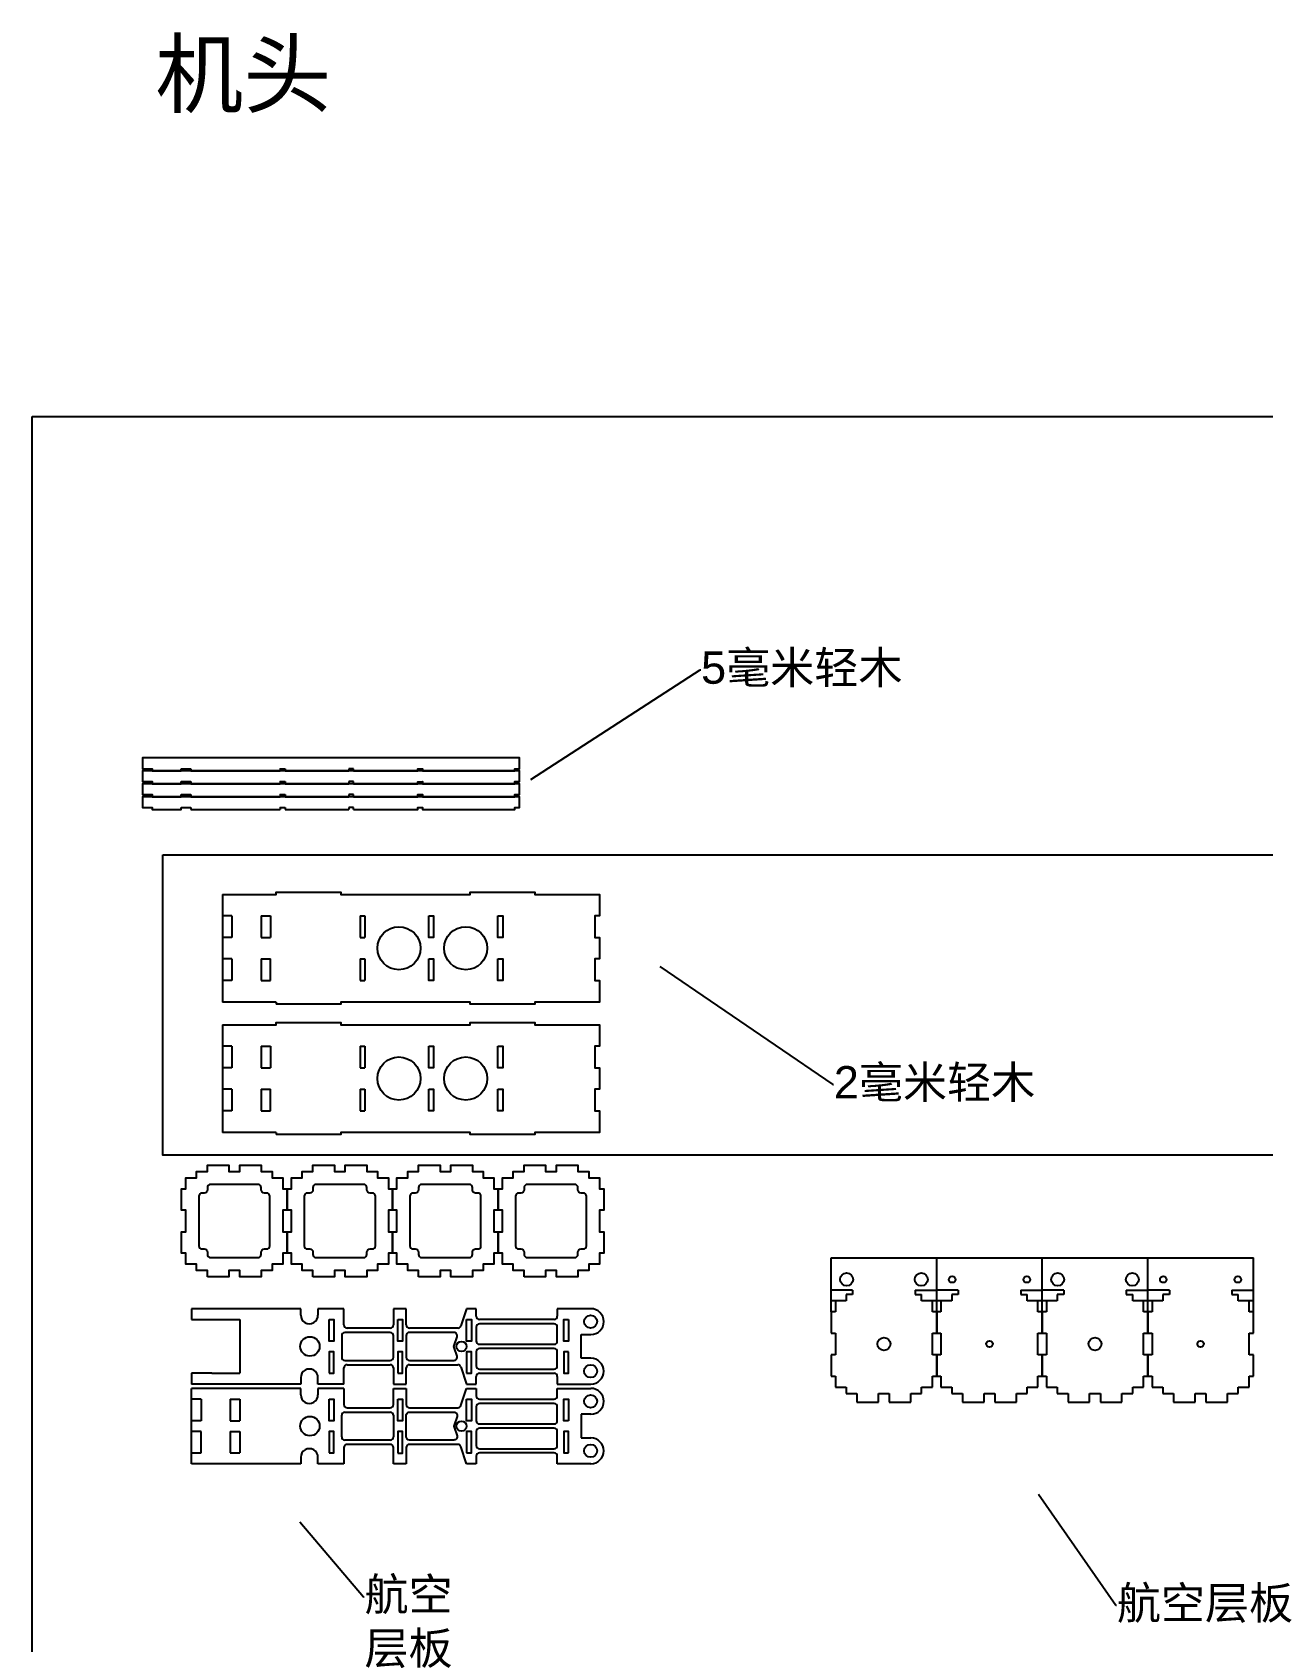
# Model space of a CAD drawing. Header units: millimetres. Extents: x 0 to 1901, y -171 to 1071.
# Drawn here: x 183 to 754, y 323 to 1071 of the extents above; entities that cross this region are included whole.
import ezdxf
from ezdxf import colors
from ezdxf.entities.mleader import LeaderData, LeaderLine
from ezdxf.math import Vec2, Vec3

# ---------------------------------------------------------------- set-up
doc = ezdxf.new("R2010")
doc.units = ezdxf.units.MM
doc.styles.get("Standard").update_dxf_attribs({"font": 'arial.ttf'})
doc.styles.add('样式 4', font='', dxfattribs={"height": 10})
doc.styles.get('样式 4').set_extended_font_data('SimSun')

msp = doc.modelspace()

# ---------------------------------------------------------------- linework, layer by layer
for p, q in [((252.16, 727.74), (252.16, 728.74)), ((252.16, 728.74), (256.56, 728.74)), ((256.56, 728.74), (256.56, 727.74)), ((256.56, 727.74), (298.09, 727.74)), ((298.09, 728.74), (298.09, 727.74)), ((300.29, 728.74), (300.29, 727.74)), ((332.13, 728.74), (329.93, 728.74)), ((329.93, 728.74), (329.93, 727.74)), ((332.13, 727.74), (332.13, 728.74)), ((252.16, 721.74), (252.16, 722.74)), ((252.16, 722.74), (256.56, 722.74)), ((256.56, 722.74), (256.56, 721.74)), ((256.56, 721.74), (298.09, 721.74)), ((298.09, 722.74), (298.09, 721.74)), ((300.29, 722.74), (300.29, 721.74)), ((332.13, 722.74), (329.93, 722.74)), ((329.93, 722.74), (329.93, 721.74)), ((332.13, 721.74), (332.13, 722.74)), ((252.16, 715.74), (252.16, 716.74)), ((252.16, 716.74), (256.56, 716.74)), ((252.16, 709.74), (252.16, 710.74)), ((252.16, 710.74), (256.56, 710.74)), ((256.56, 716.74), (256.56, 715.74)), ((256.56, 715.74), (298.09, 715.74)), ((256.56, 710.74), (256.56, 709.74)), ((298.09, 716.74), (298.09, 715.74)), ((298.09, 710.74), (298.09, 709.74)), ((300.29, 716.74), (300.29, 715.74)), ((300.29, 710.74), (300.29, 709.74)), ((332.13, 716.74), (329.93, 716.74)), ((329.93, 716.74), (329.93, 715.74)), ((332.13, 710.74), (329.93, 710.74)), ((329.93, 710.74), (329.93, 709.74)), ((332.13, 715.74), (332.13, 716.74)), ((332.13, 709.74), (332.13, 710.74)), ((256.56, 709.74), (298.09, 709.74)), ((271.26, 670.39), (271.26, 620.39)), ((271.26, 670.39), (291.26, 670.39)), ((275.66, 660.39), (271.26, 660.39)), ((275.66, 660.39), (275.66, 650.39)), ((289.23, 660.39), (293.63, 660.39)), ((289.23, 660.39), (289.23, 650.39)), ((293.63, 660.39), (293.63, 650.39)), ((335.16, 660.39), (337.36, 660.39)), ((335.16, 660.39), (335.16, 650.39)), ((337.36, 660.39), (337.36, 650.39)), ((275.66, 650.39), (271.26, 650.39)), ((289.23, 650.39), (293.63, 650.39)), ((335.16, 650.39), (337.36, 650.39)), ((275.66, 640.39), (271.26, 640.39)), ((275.66, 640.39), (275.66, 630.39)), ((289.23, 640.39), (293.63, 640.39)), ((289.23, 640.39), (289.23, 630.39)), ((293.63, 630.39), (293.63, 640.39)), ((335.16, 640.39), (337.36, 640.39)), ((335.16, 640.39), (335.16, 630.39)), ((337.36, 640.39), (337.36, 630.39)), ((275.66, 630.39), (271.26, 630.39)), ((289.23, 630.39), (293.63, 630.39)), ((335.16, 630.39), (337.36, 630.39)), ((296.26, 620.39), (271.26, 620.39)), ((296.26, 620.39), (296.26, 619.39)), ((271.26, 609.87), (271.26, 559.87)), ((271.26, 609.87), (291.26, 609.87)), ((275.66, 599.87), (271.26, 599.87)), ((275.66, 599.87), (275.66, 589.87)), ((289.23, 599.87), (293.63, 599.87)), ((289.23, 599.87), (289.23, 589.87)), ((293.63, 599.87), (293.63, 589.87)), ((335.16, 599.87), (337.36, 599.87)), ((335.16, 599.87), (335.16, 589.87)), ((337.36, 599.87), (337.36, 589.87)), ((275.66, 589.87), (271.26, 589.87)), ((289.23, 589.87), (293.63, 589.87)), ((335.16, 589.87), (337.36, 589.87)), ((275.66, 579.87), (271.26, 579.87)), ((275.66, 579.87), (275.66, 569.87)), ((289.23, 579.87), (293.63, 579.87)), ((289.23, 579.87), (289.23, 569.87)), ((293.63, 569.87), (293.63, 579.87)), ((335.16, 579.87), (337.36, 579.87)), ((335.16, 579.87), (335.16, 569.87)), ((337.36, 579.87), (337.36, 569.87)), ((275.66, 569.87), (271.26, 569.87)), ((289.23, 569.87), (293.63, 569.87)), ((335.16, 569.87), (337.36, 569.87)), ((296.26, 559.87), (271.26, 559.87)), ((296.26, 559.87), (296.26, 558.87)), ((553.79, 476.57), (553.79, 501.57)), ((553.79, 501.57), (602.79, 501.57)), ((602.79, 476.57), (602.79, 501.57)), ((602.79, 476.57), (602.79, 501.57)), ((602.79, 501.57), (651.79, 501.57)), ((651.79, 476.57), (651.79, 501.57)), ((651.79, 476.57), (651.79, 501.57)), ((651.79, 501.57), (700.79, 501.57)), ((700.79, 476.57), (700.79, 501.57)), ((700.79, 476.57), (700.79, 501.57)), ((700.79, 501.57), (749.79, 501.57)), ((749.79, 476.57), (749.79, 501.57)), ((563.79, 486.57), (553.79, 486.57)), ((563.79, 486.57), (563.79, 484.57)), ((592.79, 486.57), (602.79, 486.57)), ((592.79, 486.57), (592.79, 484.57)), ((612.79, 486.57), (602.79, 486.57)), ((612.79, 486.57), (612.79, 484.57)), ((641.79, 486.57), (651.79, 486.57)), ((641.79, 486.57), (641.79, 484.57)), ((661.79, 486.57), (651.79, 486.57)), ((661.79, 486.57), (661.79, 484.57)), ((690.79, 486.57), (700.79, 486.57)), ((690.79, 486.57), (690.79, 484.57)), ((710.79, 486.57), (700.79, 486.57)), ((710.79, 486.57), (710.79, 484.57)), ((739.79, 486.57), (749.79, 486.57)), ((739.79, 486.57), (739.79, 484.57)), ((560.79, 481.57), (553.79, 481.57)), ((555.79, 481.57), (555.79, 476.57)), ((563.79, 484.57), (560.79, 484.57)), ((560.79, 484.57), (560.79, 481.57)), ((592.79, 484.57), (595.79, 484.57)), ((595.79, 481.57), (595.79, 484.57)), ((602.79, 481.57), (595.79, 481.57)), ((600.79, 476.57), (600.79, 481.57)), ((609.79, 481.57), (602.79, 481.57)), ((604.79, 481.57), (604.79, 476.57)), ((612.79, 484.57), (609.79, 484.57)), ((609.79, 484.57), (609.79, 481.57)), ((641.79, 484.57), (644.79, 484.57)), ((644.79, 481.57), (644.79, 484.57)), ((651.79, 481.57), (644.79, 481.57)), ((649.79, 476.57), (649.79, 481.57)), ((658.79, 481.57), (651.79, 481.57)), ((653.79, 481.57), (653.79, 476.57)), ((661.79, 484.57), (658.79, 484.57)), ((658.79, 484.57), (658.79, 481.57)), ((690.79, 484.57), (693.79, 484.57)), ((693.79, 481.57), (693.79, 484.57)), ((700.79, 481.57), (693.79, 481.57)), ((698.79, 476.57), (698.79, 481.57)), ((707.79, 481.57), (700.79, 481.57)), ((702.79, 481.57), (702.79, 476.57)), ((710.79, 484.57), (707.79, 484.57)), ((707.79, 484.57), (707.79, 481.57)), ((739.79, 484.57), (742.79, 484.57)), ((742.79, 481.57), (742.79, 484.57)), ((749.79, 481.57), (742.79, 481.57)), ((747.79, 476.57), (747.79, 481.57)), ((307.6, 477.95), (256.9, 477.95)), ((256.9, 477.95), (256.9, 472.95)), ((256.9, 472.95), (266.25, 472.95)), ((266.25, 472.95), (279.27, 472.95)), ((279.27, 472.95), (279.27, 447.95)), ((555.79, 476.57), (553.79, 476.57)), ((553.79, 476.57), (553.79, 466.57)), ((602.79, 476.57), (600.79, 476.57)), ((602.79, 466.57), (602.79, 476.57)), ((604.79, 476.57), (602.79, 476.57)), ((602.79, 476.57), (602.79, 466.57)), ((651.79, 476.57), (649.79, 476.57)), ((651.79, 466.57), (651.79, 476.57)), ((653.79, 476.57), (651.79, 476.57)), ((651.79, 476.57), (651.79, 466.57)), ((700.79, 476.57), (698.79, 476.57)), ((700.79, 466.57), (700.79, 476.57)), ((702.79, 476.57), (700.79, 476.57)), ((700.79, 476.57), (700.79, 466.57)), ((749.79, 476.57), (747.79, 476.57)), ((749.79, 466.57), (749.79, 476.57)), ((553.79, 466.57), (555.79, 466.57)), ((555.79, 466.57), (555.79, 456.57)), ((600.79, 456.57), (600.79, 466.57)), ((600.79, 466.57), (602.79, 466.57)), ((602.79, 466.57), (604.79, 466.57)), ((604.79, 466.57), (604.79, 456.57)), ((649.79, 456.57), (649.79, 466.57)), ((649.79, 466.57), (651.79, 466.57)), ((651.79, 466.57), (653.79, 466.57)), ((653.79, 466.57), (653.79, 456.57)), ((698.79, 456.57), (698.79, 466.57)), ((698.79, 466.57), (700.79, 466.57)), ((700.79, 466.57), (702.79, 466.57)), ((702.79, 466.57), (702.79, 456.57)), ((747.79, 456.57), (747.79, 466.57)), ((747.79, 466.57), (749.79, 466.57)), ((555.79, 456.57), (553.79, 456.57)), ((553.79, 456.57), (553.79, 446.57)), ((602.79, 456.57), (600.79, 456.57)), ((602.79, 446.57), (602.79, 456.57)), ((604.79, 456.57), (602.79, 456.57)), ((602.79, 456.57), (602.79, 446.57)), ((651.79, 456.57), (649.79, 456.57)), ((651.79, 446.57), (651.79, 456.57)), ((653.79, 456.57), (651.79, 456.57)), ((651.79, 456.57), (651.79, 446.57)), ((700.79, 456.57), (698.79, 456.57)), ((700.79, 446.57), (700.79, 456.57)), ((702.79, 456.57), (700.79, 456.57)), ((700.79, 456.57), (700.79, 446.57)), ((749.79, 456.57), (747.79, 456.57)), ((749.79, 446.57), (749.79, 456.57)), ((266.25, 447.95), (256.9, 447.95)), ((256.9, 447.95), (256.9, 442.95)), ((307.6, 442.95), (256.9, 442.95)), ((266.25, 447.95), (279.27, 447.95)), ((553.79, 446.57), (555.79, 446.57)), ((555.79, 446.57), (555.79, 441.57)), ((555.79, 441.57), (560.79, 441.57)), ((560.79, 441.57), (560.79, 438.57)), ((595.79, 438.57), (595.79, 441.57)), ((595.79, 441.57), (600.79, 441.57)), ((600.79, 441.57), (600.79, 446.57)), ((600.79, 446.57), (602.79, 446.57)), ((602.79, 446.57), (604.79, 446.57)), ((604.79, 446.57), (604.79, 441.57)), ((604.79, 441.57), (609.79, 441.57)), ((609.79, 441.57), (609.79, 438.57)), ((644.79, 438.57), (644.79, 441.57)), ((644.79, 441.57), (649.79, 441.57)), ((649.79, 441.57), (649.79, 446.57)), ((649.79, 446.57), (651.79, 446.57)), ((651.79, 446.57), (653.79, 446.57)), ((653.79, 446.57), (653.79, 441.57)), ((653.79, 441.57), (658.79, 441.57)), ((658.79, 441.57), (658.79, 438.57)), ((693.79, 438.57), (693.79, 441.57)), ((693.79, 441.57), (698.79, 441.57)), ((698.79, 441.57), (698.79, 446.57)), ((698.79, 446.57), (700.79, 446.57)), ((700.79, 446.57), (702.79, 446.57)), ((702.79, 446.57), (702.79, 441.57)), ((702.79, 441.57), (707.79, 441.57)), ((707.79, 441.57), (707.79, 438.57)), ((742.79, 438.57), (742.79, 441.57)), ((742.79, 441.57), (747.79, 441.57)), ((747.79, 441.57), (747.79, 446.57)), ((747.79, 446.57), (749.79, 446.57)), ((307.6, 440.95), (256.9, 440.95)), ((256.9, 405.95), (256.9, 440.95)), ((261.3, 435.95), (256.9, 435.95)), ((261.3, 435.95), (261.3, 425.95)), ((274.87, 435.95), (279.27, 435.95)), ((274.87, 435.95), (274.87, 425.95)), ((279.27, 435.95), (279.27, 425.95)), ((560.79, 438.57), (565.79, 438.57)), ((565.79, 438.57), (565.79, 434.57)), ((565.79, 434.57), (575.79, 434.57)), ((575.79, 434.57), (575.79, 438.57)), ((575.79, 438.57), (580.79, 438.57)), ((580.79, 438.57), (580.79, 434.57)), ((580.79, 434.57), (590.79, 434.57)), ((590.79, 434.57), (590.79, 438.57)), ((590.79, 438.57), (595.79, 438.57)), ((609.79, 438.57), (614.79, 438.57)), ((614.79, 438.57), (614.79, 434.57)), ((614.79, 434.57), (624.79, 434.57)), ((624.79, 434.57), (624.79, 438.57)), ((624.79, 438.57), (629.79, 438.57)), ((629.79, 438.57), (629.79, 434.57)), ((629.79, 434.57), (639.79, 434.57)), ((639.79, 434.57), (639.79, 438.57)), ((639.79, 438.57), (644.79, 438.57)), ((658.79, 438.57), (663.79, 438.57)), ((663.79, 438.57), (663.79, 434.57)), ((663.79, 434.57), (673.79, 434.57)), ((673.79, 434.57), (673.79, 438.57)), ((673.79, 438.57), (678.79, 438.57)), ((678.79, 438.57), (678.79, 434.57)), ((678.79, 434.57), (688.79, 434.57)), ((688.79, 434.57), (688.79, 438.57)), ((688.79, 438.57), (693.79, 438.57)), ((707.79, 438.57), (712.79, 438.57)), ((712.79, 438.57), (712.79, 434.57)), ((712.79, 434.57), (722.79, 434.57)), ((722.79, 434.57), (722.79, 438.57)), ((722.79, 438.57), (727.79, 438.57)), ((727.79, 438.57), (727.79, 434.57)), ((727.79, 434.57), (737.79, 434.57)), ((737.79, 434.57), (737.79, 438.57)), ((737.79, 438.57), (742.79, 438.57)), ((261.3, 425.95), (256.9, 425.95)), ((261.3, 420.95), (256.9, 420.95)), ((261.3, 410.95), (261.3, 420.95)), ((274.87, 425.95), (279.27, 425.95)), ((274.87, 420.95), (279.27, 420.95)), ((274.87, 420.95), (274.87, 410.95)), ((279.27, 420.95), (279.27, 410.95)), ((256.9, 410.95), (261.3, 410.95)), ((307.6, 405.95), (256.9, 405.95)), ((274.87, 410.95), (279.27, 410.95))]:
    msp.add_line(p, q)
at = {"color": 0}
for p, q in [((297.6, 477.95), (297.6, 477.95)), ((307.6, 474.95), (307.6, 477.95)), ((327.6, 477.95), (315.6, 477.95)), ((315.6, 477.95), (315.6, 474.95)), ((327.6, 470.45), (327.6, 477.95)), ((356.6, 477.95), (350.6, 477.95)), ((350.6, 477.95), (350.6, 470.45)), ((356.6, 470.45), (356.6, 477.95)), ((384.6, 477.95), (381.86, 469.96)), ((389.1, 477.95), (384.6, 477.95)), ((389.1, 474.45), (389.1, 477.95)), ((425.2, 472.95), (390.6, 472.95)), ((442.25, 477.95), (426.7, 477.95)), ((426.7, 477.95), (426.7, 474.45)), ((326.6, 465.45), (326.6, 455.45)), ((349.1, 466.95), (328.1, 466.95)), ((349.1, 468.95), (329.1, 468.95)), ((350.6, 455.45), (350.6, 465.45)), ((380.44, 468.95), (358.1, 468.95)), ((437.77, 454.95), (437.77, 465.95)), ((437.77, 465.95), (442.25, 465.95)), ((327.6, 442.95), (327.6, 450.45)), ((328.1, 453.95), (349.1, 453.95)), ((329.1, 451.95), (349.1, 451.95)), ((350.6, 450.45), (350.6, 442.95)), ((356.6, 442.95), (356.6, 450.45)), ((358.1, 451.95), (380.44, 451.95)), ((381.86, 450.93), (384.6, 442.95)), ((442.25, 454.95), (437.77, 454.95)), ((297.6, 442.95), (297.6, 442.95)), ((307.6, 445.95), (307.6, 442.95)), ((315.6, 442.95), (315.6, 445.95)), ((327.6, 442.95), (315.6, 442.95)), ((350.6, 442.95), (356.6, 442.95)), ((384.6, 442.95), (389.1, 442.95)), ((389.1, 442.95), (389.1, 446.45)), ((390.6, 447.95), (425.2, 447.95)), ((426.7, 446.45), (426.7, 442.95)), ((426.7, 442.95), (442.25, 442.95)), ((297.6, 440.95), (297.6, 440.95)), ((307.6, 437.95), (307.6, 440.95)), ((327.6, 440.95), (315.6, 440.95)), ((315.6, 440.95), (315.6, 437.95)), ((327.6, 440.95), (327.6, 433.45)), ((350.6, 433.45), (350.6, 440.95)), ((350.6, 440.95), (356.6, 440.95)), ((356.6, 440.95), (356.6, 433.45)), ((381.86, 432.96), (384.6, 440.95)), ((384.6, 440.95), (389.1, 440.95)), ((389.1, 440.95), (389.1, 437.45)), ((390.6, 435.95), (425.2, 435.95)), ((426.7, 437.45), (426.7, 440.95)), ((426.7, 440.95), (442.25, 440.95)), ((326.6, 418.45), (326.6, 428.45)), ((328.1, 429.95), (349.1, 429.95)), ((329.1, 431.95), (349.1, 431.95)), ((350.6, 428.45), (350.6, 418.45)), ((358.1, 431.95), (380.44, 431.95)), ((442.25, 428.95), (437.77, 428.95)), ((437.77, 428.95), (437.77, 417.95)), ((327.6, 413.45), (327.6, 405.95)), ((349.1, 416.95), (328.1, 416.95)), ((349.1, 414.95), (329.1, 414.95)), ((350.6, 405.95), (350.6, 413.45)), ((356.6, 413.45), (356.6, 405.95)), ((380.44, 414.95), (358.1, 414.95)), ((384.6, 405.95), (381.86, 413.94)), ((437.77, 417.95), (442.25, 417.95)), ((307.6, 408.95), (307.6, 405.95)), ((307.6, 405.95), (307.6, 405.95)), ((315.6, 405.95), (315.6, 408.95)), ((327.6, 405.95), (315.6, 405.95)), ((356.6, 405.95), (350.6, 405.95)), ((389.1, 405.95), (384.6, 405.95)), ((389.1, 409.45), (389.1, 405.95)), ((425.2, 410.95), (390.6, 410.95)), ((426.7, 405.95), (426.7, 409.45)), ((442.25, 405.95), (426.7, 405.95))]:
    msp.add_line(p, q, dxfattribs=at)
for points in [[(182.95, 892.28), (808.19, 892.28), (808.19, 165.47), (182.95, 165.47)], [(264.26, 492.69), (264.26, 495.69), (259.26, 495.69), (259.26, 498.69), (254.26, 498.69), (254.26, 503.69), (252.26, 503.69), (252.26, 513.69), (254.26, 513.69), (254.26, 523.69), (252.26, 523.69), (252.26, 533.69), (254.26, 533.69), (254.26, 538.69), (259.26, 538.69), (259.26, 541.69), (264.26, 541.69), (264.26, 544.69), (274.26, 544.69), (274.26, 541.69), (279.26, 541.69), (279.26, 544.69), (289.26, 544.69), (289.26, 541.69), (294.26, 541.69), (294.26, 538.69), (299.26, 538.69), (299.26, 533.69), (301.26, 533.69), (301.26, 523.69), (299.26, 523.69), (299.26, 513.69), (301.26, 513.69), (301.26, 503.69), (299.26, 503.69), (299.26, 498.69), (294.26, 498.69), (294.26, 495.69), (289.26, 495.69), (289.26, 492.69), (279.26, 492.69), (279.26, 495.69), (274.26, 495.69), (274.26, 492.69)], [(313.26, 492.69), (313.26, 495.69), (308.26, 495.69), (308.26, 498.69), (303.26, 498.69), (303.26, 503.69), (301.26, 503.69), (301.26, 513.69), (303.26, 513.69), (303.26, 523.69), (301.26, 523.69), (301.26, 533.69), (303.26, 533.69), (303.26, 538.69), (308.26, 538.69), (308.26, 541.69), (313.26, 541.69), (313.26, 544.69), (323.26, 544.69), (323.26, 541.69), (328.26, 541.69), (328.26, 544.69), (338.26, 544.69), (338.26, 541.69), (343.26, 541.69), (343.26, 538.69), (348.26, 538.69), (348.26, 533.69), (350.26, 533.69), (350.26, 523.69), (348.26, 523.69), (348.26, 513.69), (350.26, 513.69), (350.26, 503.69), (348.26, 503.69), (348.26, 498.69), (343.26, 498.69), (343.26, 495.69), (338.26, 495.69), (338.26, 492.69), (328.26, 492.69), (328.26, 495.69), (323.26, 495.69), (323.26, 492.69)], [(362.26, 492.69), (362.26, 495.69), (357.26, 495.69), (357.26, 498.69), (352.26, 498.69), (352.26, 503.69), (350.26, 503.69), (350.26, 513.69), (352.26, 513.69), (352.26, 523.69), (350.26, 523.69), (350.26, 533.69), (352.26, 533.69), (352.26, 538.69), (357.26, 538.69), (357.26, 541.69), (362.26, 541.69), (362.26, 544.69), (372.26, 544.69), (372.26, 541.69), (377.26, 541.69), (377.26, 544.69), (387.26, 544.69), (387.26, 541.69), (392.26, 541.69), (392.26, 538.69), (397.26, 538.69), (397.26, 533.69), (399.26, 533.69), (399.26, 523.69), (397.26, 523.69), (397.26, 513.69), (399.26, 513.69), (399.26, 503.69), (397.26, 503.69), (397.26, 498.69), (392.26, 498.69), (392.26, 495.69), (387.26, 495.69), (387.26, 492.69), (377.26, 492.69), (377.26, 495.69), (372.26, 495.69), (372.26, 492.69)], [(411.26, 492.69), (411.26, 495.69), (406.26, 495.69), (406.26, 498.69), (401.26, 498.69), (401.26, 503.69), (399.26, 503.69), (399.26, 513.69), (401.26, 513.69), (401.26, 523.69), (399.26, 523.69), (399.26, 533.69), (401.26, 533.69), (401.26, 538.69), (406.26, 538.69), (406.26, 541.69), (411.26, 541.69), (411.26, 544.69), (421.26, 544.69), (421.26, 541.69), (426.26, 541.69), (426.26, 544.69), (436.26, 544.69), (436.26, 541.69), (441.26, 541.69), (441.26, 538.69), (446.26, 538.69), (446.26, 533.69), (448.26, 533.69), (448.26, 523.69), (446.26, 523.69), (446.26, 513.69), (448.26, 513.69), (448.26, 503.69), (446.26, 503.69), (446.26, 498.69), (441.26, 498.69), (441.26, 495.69), (436.26, 495.69), (436.26, 492.69), (426.26, 492.69), (426.26, 495.69), (421.26, 495.69), (421.26, 492.69)]]:
    msp.add_lwpolyline(points, close=True)
for points in [[(332.13, 727.74), (361.89, 727.74), (361.89, 728.73), (364.09, 728.74), (364.09, 727.74), (406.99, 727.74), (406.99, 728.74), (409.19, 728.74), (409.19, 733.74), (281.19, 733.74), (281.19, 733.74), (234.19, 733.74), (234.19, 728.74), (234.19, 728.74), (234.19, 728.74), (238.59, 728.74), (238.59, 727.74), (252.16, 727.74), (252.16, 727.74), (252.16, 727.74), (252.16, 727.74)], [(332.13, 721.74), (361.89, 721.74), (361.89, 722.73), (364.09, 722.74), (364.09, 721.74), (406.99, 721.74), (406.99, 722.74), (409.19, 722.74), (409.19, 727.74), (281.19, 727.74), (281.19, 727.74), (234.19, 727.74), (234.19, 722.74), (234.19, 722.74), (234.19, 722.74), (238.59, 722.74), (238.59, 721.74), (252.16, 721.74), (252.16, 721.74), (252.16, 721.74), (252.16, 721.74)], [(298.09, 728.74), (298.09, 728.74), (300.29, 728.74), (300.29, 728.74)], [(300.29, 727.74), (329.93, 727.74)], [(332.13, 715.74), (361.89, 715.74), (361.89, 716.73), (364.09, 716.74), (364.09, 715.74), (406.99, 715.74), (406.99, 716.74), (409.19, 716.74), (409.19, 721.74), (281.19, 721.74), (281.19, 721.74), (234.19, 721.74), (234.19, 716.74), (234.19, 716.74), (234.19, 716.74), (238.59, 716.74), (238.59, 715.74), (252.16, 715.74), (252.16, 715.74), (252.16, 715.74), (252.16, 715.74)], [(298.09, 722.74), (298.09, 722.74), (300.29, 722.74), (300.29, 722.74)], [(300.29, 721.74), (329.93, 721.74)], [(332.13, 709.74), (361.89, 709.74), (361.89, 710.73), (364.09, 710.74), (364.09, 709.74), (406.99, 709.74), (406.99, 710.74), (409.19, 710.74), (409.19, 715.74), (281.19, 715.74), (281.19, 715.74), (234.19, 715.74), (234.19, 710.74), (234.19, 710.74), (234.19, 710.74), (238.59, 710.74), (238.59, 709.74), (252.16, 709.74), (252.16, 709.74), (252.16, 709.74), (252.16, 709.74)], [(298.09, 716.74), (298.09, 716.74), (300.29, 716.74), (300.29, 716.74)], [(298.09, 710.74), (298.09, 710.74), (300.29, 710.74), (300.29, 710.74)], [(300.29, 715.74), (329.93, 715.74)], [(300.29, 709.74), (329.93, 709.74)]]:
    msp.add_lwpolyline(points)
at = {"color": 2}
msp.add_lwpolyline([(243.63, 688.71), (762.95, 688.71), (762.95, 549.3), (243.63, 549.3)], close=True, dxfattribs=at)
at = {"color": 0}
for points in [[(291.26, 670.39), (291.26, 670.39), (296.26, 670.39), (296.26, 671.39), (326.26, 671.39), (326.26, 670.39), (386.26, 670.39), (386.26, 671.39), (416.26, 671.39), (416.26, 670.39), (446.26, 670.39), (446.26, 660.39), (444.06, 660.39), (444.06, 650.39), (446.26, 650.39), (446.26, 640.39), (444.06, 640.39), (444.06, 630.39), (446.26, 630.39), (446.26, 620.39), (416.26, 620.39), (416.26, 619.39), (386.26, 619.39), (386.26, 620.39), (339.26, 620.39), (339.26, 620.39), (333.26, 620.39), (333.26, 620.39), (326.26, 620.39), (326.26, 619.39), (296.26, 619.39)], [(291.26, 609.87), (291.26, 609.87), (296.26, 609.87), (296.26, 610.87), (326.26, 610.87), (326.26, 609.87), (386.26, 609.87), (386.26, 610.87), (416.26, 610.87), (416.26, 609.87), (446.26, 609.87), (446.26, 599.87), (444.06, 599.87), (444.06, 589.87), (446.26, 589.87), (446.26, 579.87), (444.06, 579.87), (444.06, 569.87), (446.26, 569.87), (446.26, 559.87), (416.26, 559.87), (416.26, 558.87), (386.26, 558.87), (386.26, 559.87), (339.26, 559.87), (339.26, 559.87), (333.26, 559.87), (333.26, 559.87), (326.26, 559.87), (326.26, 558.87), (296.26, 558.87)]]:
    msp.add_lwpolyline(points, dxfattribs=at)
for points in [[(367.01, 660.39), (369.21, 660.38), (369.21, 650.39), (367.01, 650.39)], [(399.16, 660.39), (401.46, 660.38), (401.46, 650.39), (399.16, 650.39)], [(367.01, 640.4), (369.21, 640.39), (369.21, 630.4), (367.01, 630.4)], [(399.16, 640.39), (401.46, 640.38), (401.46, 630.39), (399.16, 630.39)], [(367.01, 599.87), (369.21, 599.86), (369.21, 589.87), (367.01, 589.87)], [(399.16, 599.87), (401.46, 599.86), (401.46, 589.87), (399.16, 589.87)], [(367.01, 579.88), (369.21, 579.87), (369.21, 569.88), (367.01, 569.88)], [(399.16, 579.87), (401.46, 579.86), (401.46, 569.87), (399.16, 569.87)], [(320.8, 472.95), (323, 472.95), (323, 462.95), (320.8, 462.95)], [(352.65, 472.95), (354.85, 472.95), (354.8, 462.95), (352.65, 462.95)], [(384.6, 472.95), (386.8, 472.95), (386.8, 462.95), (384.6, 462.95)], [(431.9, 472.95), (431.9, 462.95), (429.7, 462.95), (429.7, 472.95)], [(320.8, 447.95), (323, 447.95), (323, 457.95), (320.8, 457.95)], [(352.6, 447.95), (354.8, 447.95), (354.8, 457.94), (352.6, 457.95)], [(384.6, 447.95), (386.8, 447.95), (386.8, 457.95), (384.6, 457.95)], [(431.9, 457.95), (429.7, 457.95), (429.7, 447.95), (431.9, 447.95)], [(320.8, 435.95), (323, 435.95), (323, 425.95), (320.8, 425.95)], [(352.6, 435.95), (354.8, 435.95), (354.8, 425.95), (352.6, 425.95)], [(384.6, 435.95), (386.8, 435.95), (386.8, 425.95), (384.6, 425.95)], [(431.9, 425.95), (429.7, 425.95), (429.7, 435.95), (431.9, 435.95)], [(320.8, 410.95), (323, 410.95), (323, 420.95), (320.8, 420.95)], [(352.65, 410.94), (354.85, 410.94), (354.8, 420.94), (352.65, 420.94)], [(384.6, 410.95), (386.8, 410.95), (386.8, 420.95), (384.6, 420.95)], [(431.9, 410.95), (431.9, 420.95), (429.7, 420.95), (429.7, 410.95)]]:
    msp.add_lwpolyline(points, close=True, dxfattribs=at)
for points in [[(293.26, 530.19, 0.414214), (291.76, 531.69), (290.76, 531.69, -0.414214), (289.26, 533.19), (289.26, 534.19, 0.414214), (287.76, 535.69), (265.76, 535.69, 0.414214), (264.26, 534.19), (264.26, 533.19, -0.414214), (262.76, 531.69), (261.76, 531.69, 0.414214), (260.26, 530.19), (260.26, 507.19, 0.414214), (261.76, 505.69), (262.76, 505.69, -0.414214), (264.26, 504.19), (264.26, 503.19, 0.414214), (265.76, 501.69), (287.76, 501.69, 0.414214), (289.26, 503.19), (289.26, 504.19, -0.414214), (290.76, 505.69), (291.76, 505.69, 0.414214), (293.26, 507.19)], [(342.26, 530.19, 0.414214), (340.76, 531.69), (339.76, 531.69, -0.414214), (338.26, 533.19), (338.26, 534.19, 0.414214), (336.76, 535.69), (314.76, 535.69, 0.414214), (313.26, 534.19), (313.26, 533.19, -0.414214), (311.76, 531.69), (310.76, 531.69, 0.414214), (309.26, 530.19), (309.26, 507.19, 0.414214), (310.76, 505.69), (311.76, 505.69, -0.414214), (313.26, 504.19), (313.26, 503.19, 0.414214), (314.76, 501.69), (336.76, 501.69, 0.414214), (338.26, 503.19), (338.26, 504.19, -0.414214), (339.76, 505.69), (340.76, 505.69, 0.414214), (342.26, 507.19)], [(391.26, 530.19, 0.414214), (389.76, 531.69), (388.76, 531.69, -0.414214), (387.26, 533.19), (387.26, 534.19, 0.414214), (385.76, 535.69), (363.76, 535.69, 0.414214), (362.26, 534.19), (362.26, 533.19, -0.414214), (360.76, 531.69), (359.76, 531.69, 0.414214), (358.26, 530.19), (358.26, 507.19, 0.414214), (359.76, 505.69), (360.76, 505.69, -0.414214), (362.26, 504.19), (362.26, 503.19, 0.414214), (363.76, 501.69), (385.76, 501.69, 0.414214), (387.26, 503.19), (387.26, 504.19, -0.414214), (388.76, 505.69), (389.76, 505.69, 0.414214), (391.26, 507.19)], [(440.26, 530.19, 0.414214), (438.76, 531.69), (437.76, 531.69, -0.414214), (436.26, 533.19), (436.26, 534.19, 0.414214), (434.76, 535.69), (412.76, 535.69, 0.414214), (411.26, 534.19), (411.26, 533.19, -0.414214), (409.76, 531.69), (408.76, 531.69, 0.414214), (407.26, 530.19), (407.26, 507.19, 0.414214), (408.76, 505.69), (409.76, 505.69, -0.414214), (411.26, 504.19), (411.26, 503.19, 0.414214), (412.76, 501.69), (434.76, 501.69, 0.414214), (436.26, 503.19), (436.26, 504.19, -0.414214), (437.76, 505.69), (438.76, 505.69, 0.414214), (440.26, 507.19)]]:
    msp.add_lwpolyline(points, format="xyb", close=True)
for points in [[(380.15, 464.96, 0.514618), (378.73, 466.95), (358.1, 466.95, 0.414214), (356.6, 465.45), (356.6, 455.45, 0.414214), (358.1, 453.95), (378.73, 453.95, 0.514618), (380.15, 455.93), (378.77, 459.96, -0.166667), (378.77, 460.93)], [(426.7, 462.95), (426.7, 469.45, 0.414214), (425.2, 470.95), (390.6, 470.95, 0.414214), (389.1, 469.45), (389.1, 462.95, 0.414214), (390.6, 461.45), (425.2, 461.45, 0.414214)], [(389.1, 457.95), (389.1, 451.45, 0.414214), (390.6, 449.95), (425.2, 449.95, 0.414214), (426.7, 451.45), (426.7, 457.95, 0.414214), (425.2, 459.45), (390.6, 459.45, 0.414214)], [(426.7, 425.95), (426.7, 432.45, 0.414214), (425.2, 433.95), (390.6, 433.95, 0.414214), (389.1, 432.45), (389.1, 425.95, 0.414214), (390.6, 424.45), (425.2, 424.45, 0.414214)], [(380.15, 418.94, -0.514618), (378.73, 416.95), (358.1, 416.95, -0.414214), (356.6, 418.45), (356.6, 428.45, -0.414214), (358.1, 429.95), (378.73, 429.95, -0.514618), (380.15, 427.96), (378.77, 423.94, 0.166667), (378.77, 422.96)], [(389.1, 420.95), (389.1, 414.45, 0.414214), (390.6, 412.95), (425.2, 412.95, 0.414214), (426.7, 414.45), (426.7, 420.95, 0.414214), (425.2, 422.45), (390.6, 422.45, 0.414214)]]:
    msp.add_lwpolyline(points, format="xyb", close=True, dxfattribs=at)
for centre, radius in [((353.16, 645.39), 10), ((384.16, 645.39), 10), ((353.16, 584.87), 10), ((384.16, 584.87), 10), ((442.14, 471.95), 3), ((382.25, 460.45), 2.35), ((442.14, 448.95), 3), ((442.14, 434.95), 3), ((382.25, 423.45), 2.35), ((442.14, 411.95), 3)]:
    msp.add_circle(centre, radius, dxfattribs=at)
for centre, radius in [((560.97, 491.57), 3), ((595.61, 491.57), 3), ((658.97, 491.57), 3), ((693.61, 491.57), 3), ((609.97, 491.57), 1.5), ((644.61, 491.57), 1.5), ((707.97, 491.57), 1.5), ((742.61, 491.57), 1.5), ((311.87, 460.45), 4.5), ((578.29, 461.57), 3), ((676.29, 461.57), 3), ((627.29, 461.57), 1.5), ((725.29, 461.57), 1.5), ((311.87, 423.45), 4.5)]:
    msp.add_circle(centre, radius)
for centre, radius, start, end in [((311.6, 474.95), 4, 180, 0.96341), ((390.6, 474.45), 1.5, 180, 270), ((425.2, 474.45), 1.5, 270, 0), ((442.25, 471.95), 6, 270, 90), ((328.1, 465.45), 1.5, 90, 180), ((329.1, 470.45), 1.5, 180, 270), ((349.1, 470.45), 1.5, 270, 0), ((349.1, 465.45), 1.5, 0, 90), ((358.1, 470.45), 1.5, 180, 270), ((380.44, 470.45), 1.5, 270, 341.07536), ((311.6, 445.95), 4, 359.03659, 180), ((328.1, 455.45), 1.5, 180, 270), ((329.1, 450.45), 1.5, 90, 180), ((349.1, 455.45), 1.5, 270, 0), ((349.1, 450.45), 1.5, 0, 90), ((358.1, 450.45), 1.5, 90, 180), ((380.44, 450.45), 1.5, 18.92464, 90), ((442.25, 448.95), 6, 270, 90), ((390.6, 446.45), 1.5, 90, 180), ((425.2, 446.45), 1.5, 0, 90), ((311.6, 437.95), 4, 180, 0.96341), ((390.6, 437.45), 1.5, 180, 270), ((425.2, 437.45), 1.5, 270, 0), ((442.25, 434.95), 6, 270, 90), ((328.1, 428.45), 1.5, 90, 180), ((329.1, 433.45), 1.5, 180, 270), ((349.1, 433.45), 1.5, 270, 0), ((349.1, 428.45), 1.5, 0, 90), ((358.1, 433.45), 1.5, 180, 270), ((380.44, 433.45), 1.5, 270, 341.07536), ((311.6, 408.95), 4, 359.03659, 180), ((328.1, 418.45), 1.5, 180, 270), ((329.1, 413.45), 1.5, 90, 180), ((349.1, 418.45), 1.5, 270, 0), ((349.1, 413.45), 1.5, 0, 90), ((358.1, 413.45), 1.5, 90, 180), ((380.44, 413.45), 1.5, 18.92464, 90), ((442.25, 411.95), 6, 270, 90), ((390.6, 409.45), 1.5, 90, 180), ((425.2, 409.45), 1.5, 0, 90)]:
    msp.add_arc(centre, radius, start, end, dxfattribs=at)

# ---------------------------------------------------------------- texts
at = {"insert": (240.02, 1066.44), "char_height": 30, "attachment_point": 1, "style": '样式 4'}
msp.add_mtext_dynamic_manual_height_columns('机头', width=146.2891, gutter_width=50, heights=[0], dxfattribs=at)

# ---------------------------------------------------------------- leaders
ml = msp.add_multileader_mtext('Standard')
ml.set_content('5{\\fSimSun|b0|i0|c134|p2;毫米轻木}', color=256)
ml.set_leader_properties()
ml.build(insert=Vec2(0, 0))
ml.multileader.update_dxf_attribs({"text_right_attachment_type": 6, "dogleg_length": 0.36, "arrow_head_size": 0.18})
ctx = ml.context
ctx.base_point, ctx.char_height, ctx.arrow_head_size, ctx.landing_gap_size, ctx.plane_origin = Vec3(493.32, 774.63), 15, 0.18, 0.09, Vec3(414.28, 723.62)
ctx.right_attachment = 6
notes = []
notes.append((ctx, [(0, (1, 1, 0), (492.96, 774.63), (1, 0), 0.36, [(0, [(414.28, 723.62)], 0, [])])]))
ctx.mtext.insert, ctx.mtext.flow_direction = Vec3(493.41, 783.21), 5
ml = msp.add_multileader_mtext('Standard')
ml.set_content('2{\\fSimSun|b0|i0|c134|p2;毫米轻木}', color=256)
ml.set_leader_properties()
ml.build(insert=Vec2(0, 0))
ml.multileader.update_dxf_attribs({"text_right_attachment_type": 6, "dogleg_length": 0.36, "arrow_head_size": 0.18})
ctx = ml.context
ctx.base_point, ctx.char_height, ctx.arrow_head_size, ctx.landing_gap_size, ctx.plane_origin = Vec3(554.95, 582.04), 15, 0.18, 0.09, Vec3(474.21, 636.96)
ctx.right_attachment = 6
notes.append((ctx, [(0, (1, 1, 0), (554.59, 582.04), (1, 0), 0.36, [(0, [(474.21, 636.96)], 0, [])])]))
ctx.mtext.insert, ctx.mtext.flow_direction = Vec3(555.04, 590.63), 5
ml = msp.add_multileader_mtext('Standard')
ml.set_content('{\\fSimSun|b0|i0|c134|p2;航空层板}', color=256)
ml.set_leader_properties()
ml.build(insert=Vec2(0, 0))
ml.multileader.update_dxf_attribs({"text_right_attachment_type": 6, "dogleg_length": 0.36, "arrow_head_size": 0.18})
ctx = ml.context
ctx.base_point, ctx.char_height, ctx.arrow_head_size, ctx.landing_gap_size, ctx.plane_origin = Vec3(686.31, 340.2), 15, 0.18, 0.09, Vec3(649.99, 391.95)
ctx.right_attachment = 6
notes.append((ctx, [(0, (1, 1, 0), (685.95, 340.2), (1, 0), 0.36, [(0, [(649.99, 391.95)], 0, [])])]))
ctx.mtext.insert, ctx.mtext.flow_direction = Vec3(686.4, 348.83), 5
ml = msp.add_multileader_mtext('Standard')
ml.set_content('{\\fSimSun|b0|i0|c134|p2;航空}\\P{\\fSimSun|b0|i0|c134|p2;层板}', color=256)
ml.set_leader_properties()
ml.build(insert=Vec2(0, 0))
ml.multileader.update_dxf_attribs({"text_right_attachment_type": 6, "dogleg_length": 0.36, "arrow_head_size": 0.18})
ctx = ml.context
ctx.base_point, ctx.char_height, ctx.arrow_head_size, ctx.landing_gap_size, ctx.plane_origin = Vec3(337.07, 344.19), 15, 0.18, 0.09, Vec3(307.1, 379.04)
ctx.right_attachment = 6
notes.append((ctx, [(0, (1, 1, 0), (336.71, 344.19), (1, 0), 0.36, [(0, [(307.1, 379.04)], 0, [])])]))
ctx.mtext.insert, ctx.mtext.flow_direction = Vec3(337.16, 352.82), 5
for ctx, leaders in notes:
    for number, flags, end, landing, length, lines in leaders:
        leader = LeaderData()
        leader.index, (leader.has_last_leader_line, leader.has_dogleg_vector, leader.attachment_direction) = number, flags
        leader.last_leader_point, leader.dogleg_vector, leader.dogleg_length = Vec3(end), Vec3(landing), length
        for number, points, colour, breaks in lines:
            line = LeaderLine()
            line.index, line.vertices, line.color, line.breaks = number, Vec3.list(points), colors.encode_raw_color(colour), breaks
            leader.lines.append(line)
        ctx.leaders.append(leader)

doc.saveas('drawing.dxf')
